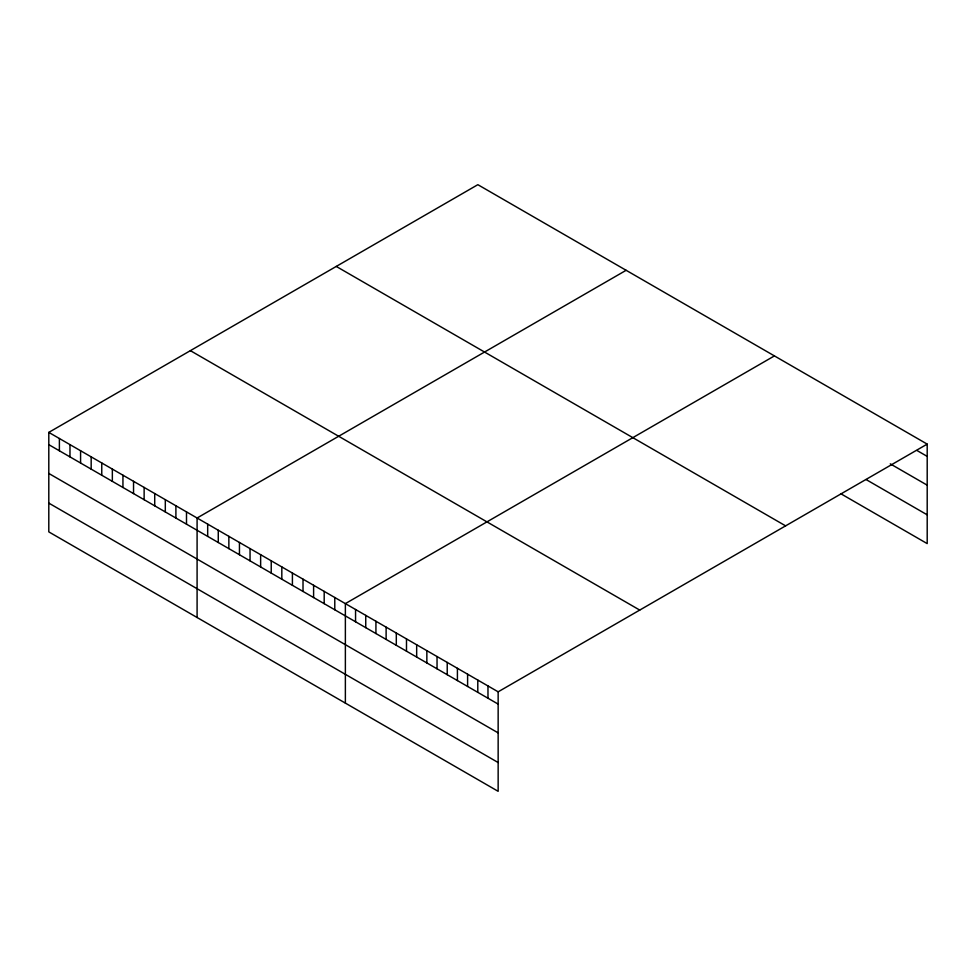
<?xml version="1.0" encoding="UTF-8"?>
<svg xmlns="http://www.w3.org/2000/svg" width="976" height="976" viewBox="0 0 976 976"><rect width="100%" height="100%" fill="white"/><g stroke="black" fill="none" stroke-linecap="round" stroke-linejoin="round"><path stroke-width="1.46" d="M48.8 432.392L498.15 691.825L498.15 791.316L48.8 531.883L48.8 432.392L477.85 184.684L927.2 444.117L927.2 543.608L840.629 493.624M626.128 270.303L197.091 518L197.091 617.491M774.419 355.911L345.37 603.619L345.37 703.11M498.15 691.825L927.2 444.117M917.013 450.509L927.2 456.39M890.283 463.856L927.2 485.17M866.09 479.545L927.2 514.828M336.256 266.424L785.619 525.869M190.381 350.652L639.744 610.085M48.8 444.666L498.15 704.099M48.8 473.445L498.15 732.878M48.8 503.104L498.15 762.537M487.976 685.945L487.976 698.218M477.789 680.065L477.789 692.338M467.602 674.184L467.602 686.457M457.415 668.304L457.415 680.577M447.228 662.423L447.228 674.697M437.041 656.543L437.041 668.816M426.854 650.663L426.854 662.936M416.667 644.782L416.667 657.055M406.492 638.902L406.492 651.175M396.305 633.021L396.305 645.295M386.118 627.141L386.118 639.414M375.931 621.261L375.931 633.534M365.744 615.38L365.744 627.653M355.557 609.5L355.557 621.773M334.78 597.507L334.78 609.78M324.191 591.383L324.191 603.656M313.601 585.271L313.601 597.544M303.011 579.158L303.011 591.432M292.41 573.046L292.41 585.319M281.82 566.922L281.82 579.195M271.23 560.81L271.23 573.083M260.641 554.697L260.641 566.971M250.051 548.585L250.051 560.858M239.449 542.461L239.449 554.734M228.86 536.349L228.86 548.622M218.27 530.236L218.27 542.51M207.681 524.124L207.681 536.397M186.501 511.888L186.501 524.161M175.9 505.775L175.9 518.049M165.31 499.663L165.31 511.936M154.72 493.551L154.72 505.824M144.131 487.427L144.131 499.7M133.541 481.314L133.541 493.588M122.939 475.202L122.939 487.475M112.35 469.09L112.35 481.363M101.76 462.966L101.76 475.239M91.171 456.853L91.171 469.127M80.581 450.741L80.581 463.014M69.979 444.629L69.979 456.902M59.39 438.505L59.39 450.778"/></g></svg>
